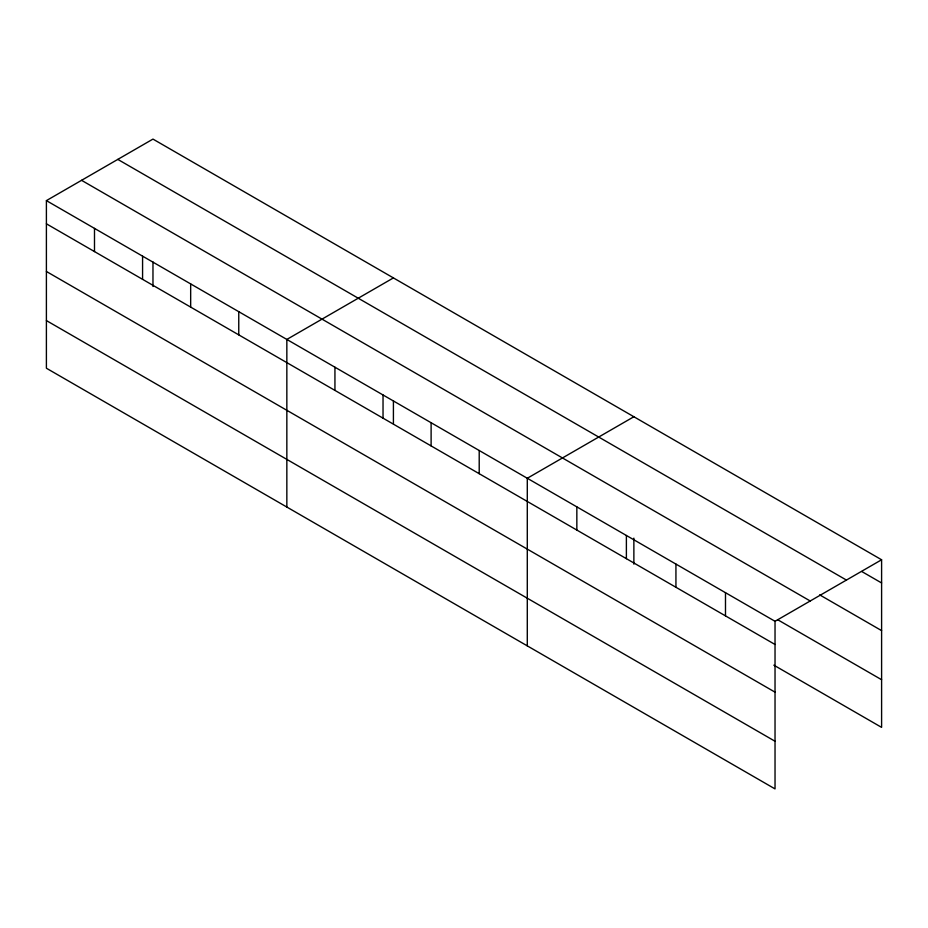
<?xml version="1.0" encoding="UTF-8"?>
<svg xmlns="http://www.w3.org/2000/svg" width="928" height="928" viewBox="0 0 928 928"><rect width="100%" height="100%" fill="white"/><g stroke="black" fill="none" stroke-linecap="round" stroke-linejoin="round"><path stroke-width="1.39" d="M775.031 692.149L775.031 621.296L46.4 200.622L46.4 368.23L775.031 788.904L775.031 692.149L46.4 271.475M773.836 665.156L881.6 727.378L881.6 559.77L152.969 139.096L46.4 200.622M393.414 277.913L286.845 339.439L286.845 507.059M633.87 416.742L527.29 478.268L527.29 645.876M775.031 621.296L881.6 559.77M861.776 571.52L881.6 582.958M117.798 159.396L846.429 580.07M819.668 594.86L881.6 630.611M81.571 180.322L810.202 600.984M777.548 619.649L881.6 679.714M46.4 223.81L775.031 644.484M46.4 320.578L775.031 741.252M725.487 592.69L725.487 615.879M675.932 564.085L675.932 587.273M633.87 538.136L633.87 564.131M626.388 535.479L626.388 558.668M576.845 506.874L576.845 530.062M479.208 450.498L479.208 473.698M431.114 422.739L431.114 445.927M393.414 400.757L393.414 423.864M383.032 394.968L383.032 418.168M334.938 367.21L334.938 390.398M238.763 311.68L238.763 334.869M190.669 283.922L190.669 307.11M152.969 261.94L152.969 286.485M142.576 256.151L142.576 279.34M94.494 228.392L94.494 251.581"/></g></svg>
